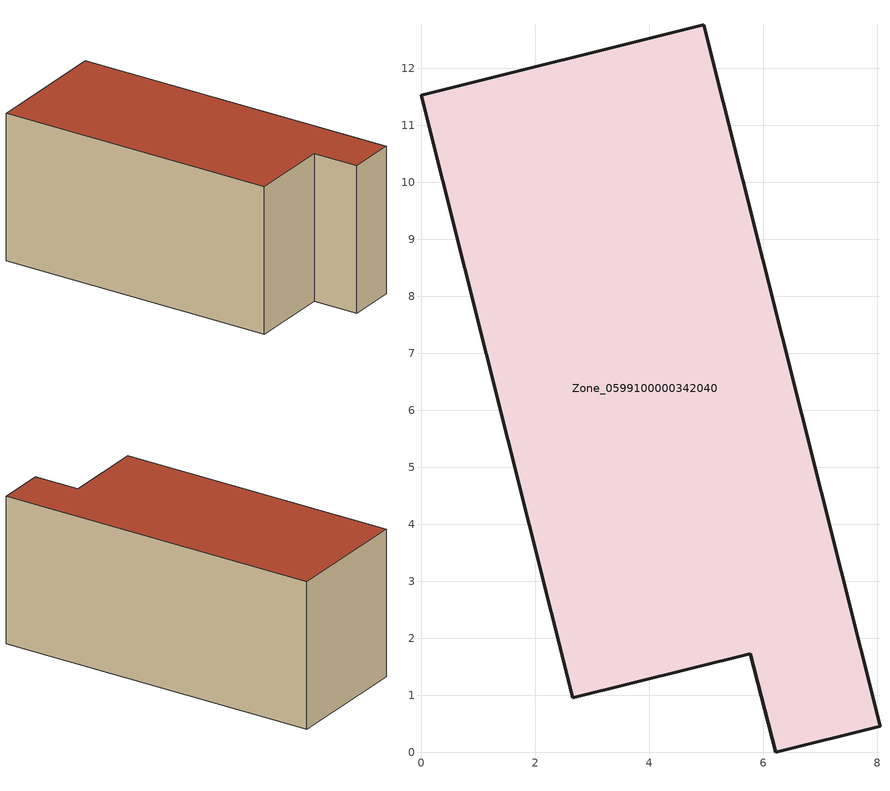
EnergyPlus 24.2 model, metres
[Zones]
Zone_0599100000342040
 floor ground (C_G): 5.77,1.73 2.65,0.95 0,11.53 4.96,12.77 8.05,0.46 6.22,0 z0
 wall outside (C_F): 4.96,12.77 0,11.53 2.65,0.95 5.77,1.73 6.22,0 8.05,0.46 4.96,12.77 z0:5.78
 roof outside (C_R): 6.22,0 8.05,0.46 4.96,12.77 0,11.53 2.65,0.95 5.77,1.73 z5.78
[BUILDING]
Pand.0599100000342040: North Axis=0; Terrain=City; Loads Convergence Tolerance Value=0.04; Temperature Convergence Tolerance Value=0.4; Solar Distribution=FullExterior; Maximum Number of Warmup Days=25; Minimum Number of Warmup Days=1
[Site:Location]
Rotterdam.The.Hague.AP_ZH_NLD Design_Conditions: Latitude=51.96; Longitude=4.45; Time Zone=1; Elevation=-4.5
[SITE:GROUNDTEMPERATURE:BUILDINGSURFACE]
18, 18, 18, 18, 18, 18, 18, 18, 18, 18, 18, 18
[MATERIAL] Thermal Absorptance=0.9; Solar Absorptance=0.7; Visible Absorptance=0.7
Name | Roughness | Thickness | Conductivity | Density | Specific Heat
G.TI.1992-2005 | MediumSmooth | 0.15 | 0.06 | 540 | 1210
F.TI.1992-2005 | Rough | 0.3 | 0.12 | 1920 | 840
R.TI.1992-2005 | MediumRough | 0.2 | 0.08 | 1500 | 1000
[CONSTRUCTION]
C_G: G.TI.1992-2005
C_F: F.TI.1992-2005
C_R: R.TI.1992-2005
[ZONE]
Zone_0599100000342040: Type=1; Multiplier=1; Ceiling Height=Autocalculate; Volume=Autocalculate; Floor Area=autocalculate; Part of Total Floor Area=Yes
[ZONEINFILTRATION:DESIGNFLOWRATE]
Infil_Zone_0599100000342040: Zone or ZoneList or Space or SpaceList=Zone_0599100000342040; Schedule=AlwaysOn; Design Flow Rate Calculation Method=Flow/Area; Flow Rate per Floor Area=0.0015; Constant Term Coefficient=1; Temperature Term Coefficient=0; Velocity Term Coefficient=0; Velocity Squared Term Coefficient=0
[HVACTEMPLATE:ZONE:IDEALLOADSAIRSYSTEM]
Zone_0599100000342040: Maximum Heating Supply Air Temperature=50; Minimum Cooling Supply Air Temperature=13; Maximum Heating Supply Air Humidity Ratio=0.0156; Minimum Cooling Supply Air Humidity Ratio=0.0077; Heating Limit=NoLimit; Cooling Limit=NoLimit; Dehumidification Control Type=ConstantSensibleHeatRatio; Cooling Sensible Heat Ratio=0.7; Dehumidification Setpoint=60; Humidification Control Type=None; Humidification Setpoint=30; Outdoor Air Method=None; Outdoor Air Flow Rate per Person=0.00944; Outdoor Air Flow Rate per Zone Floor Area=0; Outdoor Air Flow Rate per Zone=0; Demand Controlled Ventilation Type=None; Outdoor Air Economizer Type=NoEconomizer; Heat Recovery Type=None; Sensible Heat Recovery Effectiveness=0.7; Latent Heat Recovery Effectiveness=0.65
[ZONECONTROL:THERMOSTAT]
ThermostatControl_Zone_0599100000342040: Zone or ZoneList=Zone_0599100000342040; Control Type Schedule=DualSetpointControlType; Control 1=Thermostat_Zone_0599100000342040; Temperature Difference Between Cutout And Setpoint=0
[THERMOSTATSETPOINT:DUALSETPOINT]
Thermostat_Zone_0599100000342040: Heating Setpoint Temperature Schedule=HeatingSetpoint_Zone_0599100000342040; Cooling Setpoint Temperature Schedule=CoolingSetpoint_Zone_0599100000342040
[SCHEDULE:COMPACT]
HeatingSetpoint_Zone_0599100000342040: Through: 12/31, For: AllDays, Until: 24:00, 21
CoolingSetpoint_Zone_0599100000342040: Through: 12/31, For: AllDays, Until: 24:00, 24
DualSetpointControlType: Through: 12/31, For: AllDays, Until: 24:00, 4
AlwaysOn: Through: 12/31, For: AllDays, Until: 24:00, 1
